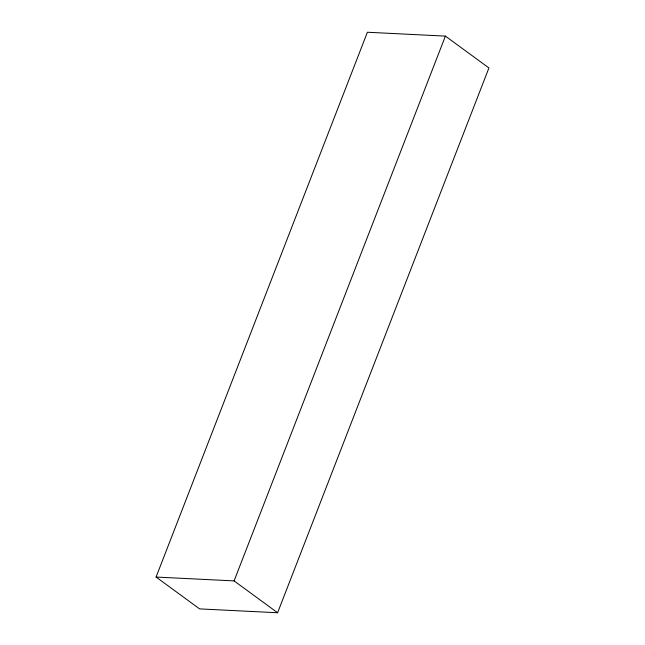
<?xml version="1.0" encoding="UTF-8"?>
<svg xmlns="http://www.w3.org/2000/svg" width="645" height="645" viewBox="0 0 645 645"><rect width="100%" height="100%" fill="white"/><g stroke="black" fill="none" stroke-linecap="round" stroke-linejoin="round"><path stroke-width="0.97" d="M156.074 577.049L367.392 32.25L445.405 36.104L488.926 67.951L277.608 612.75L199.595 608.896L156.074 577.049L234.087 580.903L277.608 612.75M234.087 580.903L445.405 36.104"/></g></svg>
